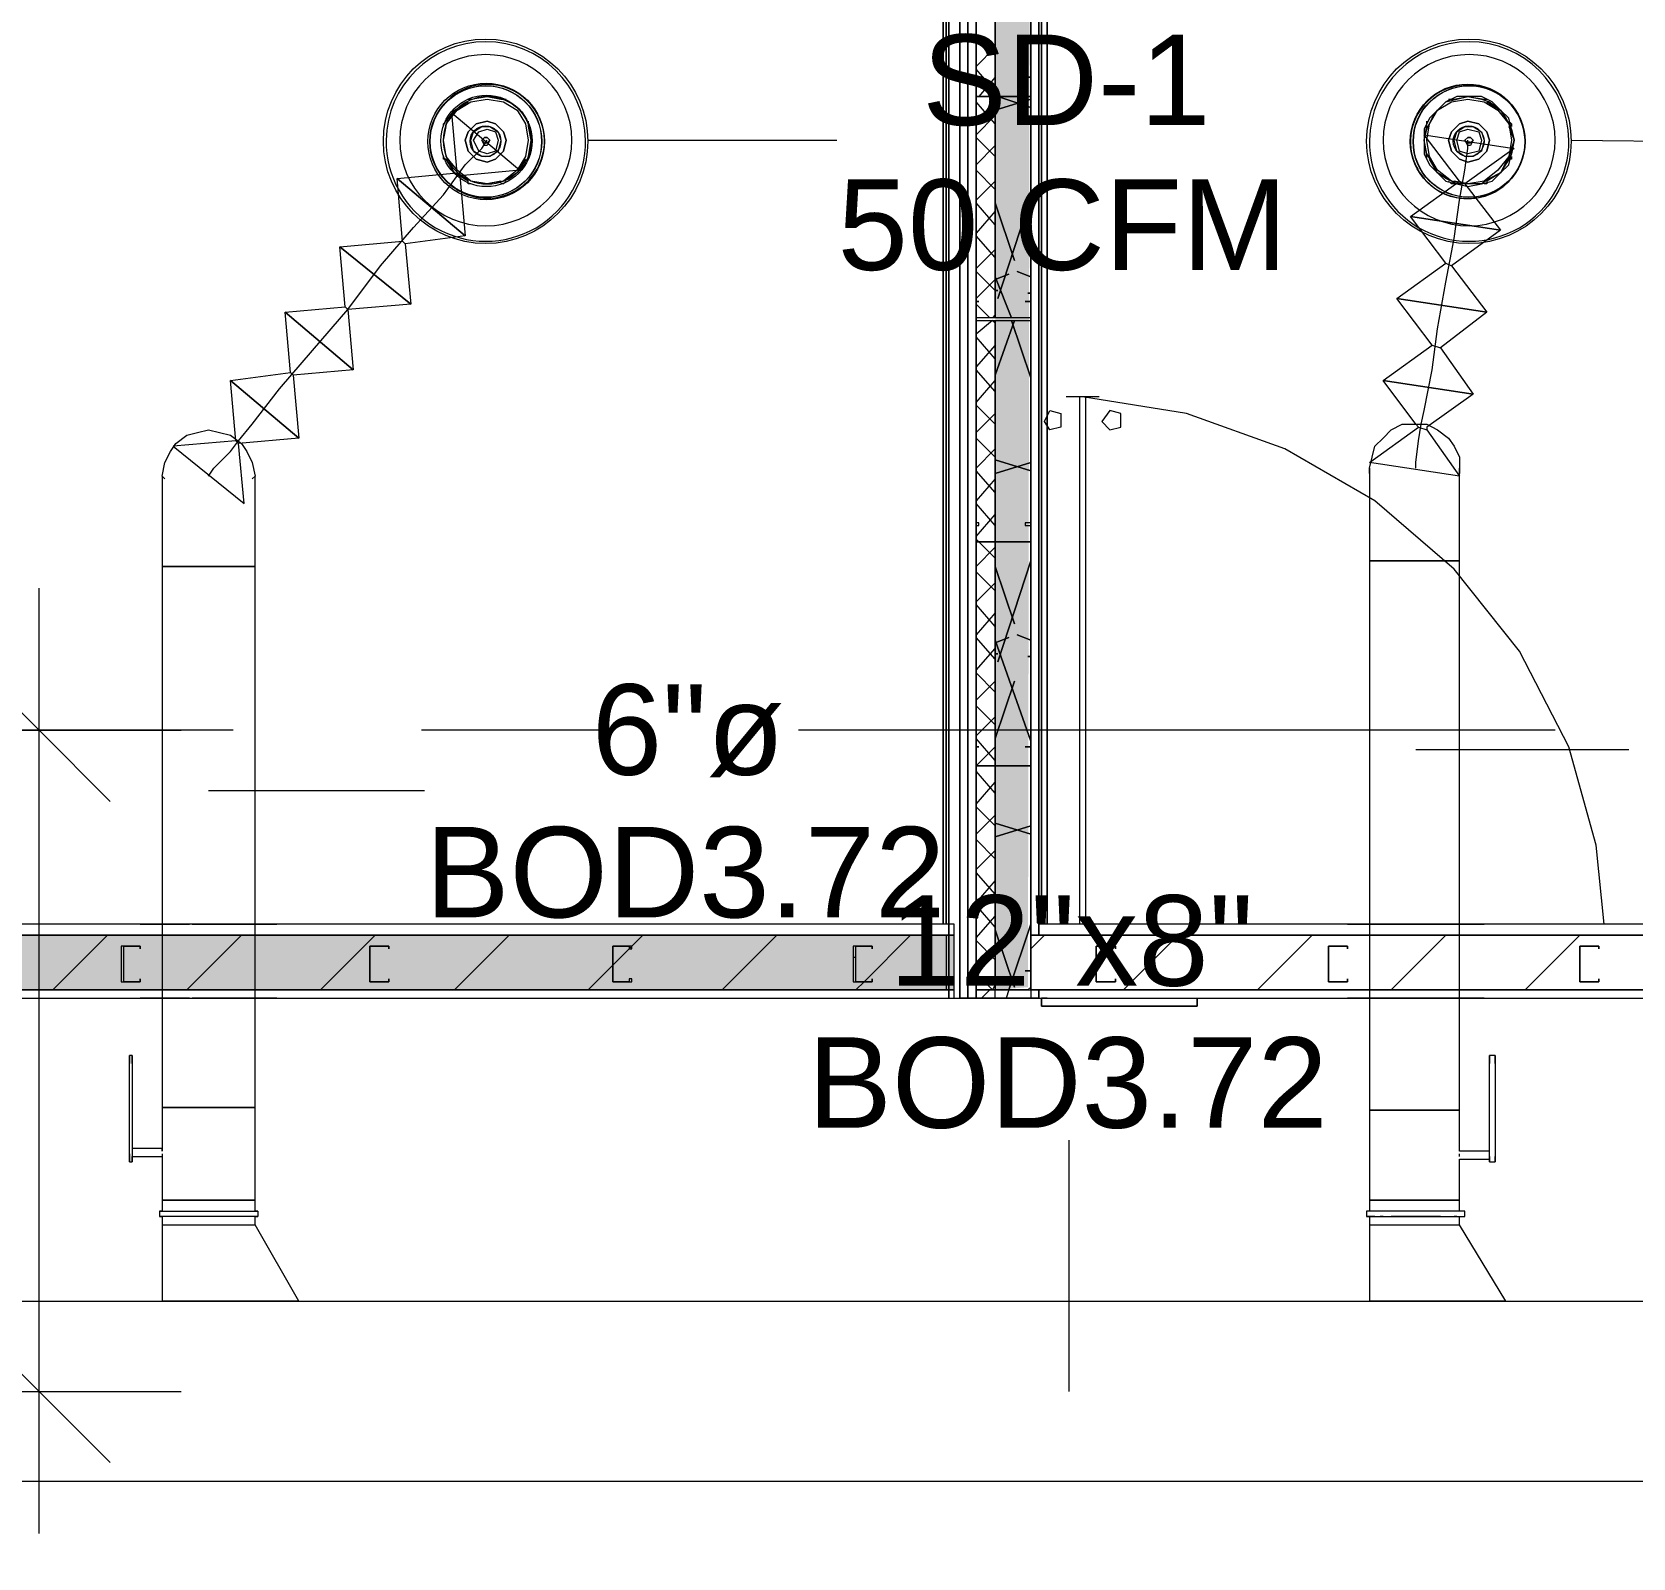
# Model space of a CAD drawing. Header units: metres. Extents: x -2 to 237, y -8 to 52.
# Drawn here: x 36.022 to 38.707, y 21.61 to 24.168 of the extents above; entities that cross this region are included whole.
import ezdxf

# ---------------------------------------------------------------- set-up
doc = ezdxf.new("R2010")
doc.units = ezdxf.units.M
doc.layers.add('HVAC - Ductos', color=5, linetype='Continuous', lineweight=0)
doc.layers.add('PDF_Text', color=7, linetype='Continuous', lineweight=0)
doc.layers.add('PDF_Geometry', color=7, linetype='Continuous', lineweight=0, true_color=0xaaaaaa)
doc.layers.add('PDF_Solid Fills', color=7, linetype='Continuous', lineweight=0, true_color=0xffffff)
doc.styles.add('PDF Helvetica', font='')
doc.styles.get('PDF Helvetica').set_extended_font_data('Helvetica')

msp = doc.modelspace()

# ---------------------------------------------------------------- hatches: boundary and pattern name
at = {"layer": 'PDF_Solid Fills', "lineweight": 0, "transparency": 33554559}
for points in [[(37.6924, 22.5667), (37.697, 25.3661), (37.6374, 25.3661), (37.6374, 22.5622)], [(37.5687, 22.5622), (37.5687, 22.6538), (34.9984, 22.6538), (34.9984, 22.5622)], [(37.5549, 22.5622), (37.5549, 22.6538), (35.0122, 22.6538), (35.0122, 22.5622)]]:
    msp.add_hatch(color=256, dxfattribs=at).paths.add_polyline_path(points)

# ---------------------------------------------------------------- linework, layer by layer
at = {"layer": 'HVAC - Ductos', "lineweight": 0}
for points in [[(36.6157, 23.987, 1.013409), (36.9502, 23.987, 0.986366)], [(38.2651, 23.987, 1.013409), (38.5996, 23.987, 0.986365)], [(36.6386, 23.987, 0.994132), (36.9273, 23.987, 0.994592)], [(38.288, 23.987, 0.994132), (38.5767, 23.987, 0.994592)], [(36.689, 23.987, 1.0103), (36.8814, 23.987, 0.971356)], [(38.3338, 23.987, 1.018374), (38.5262, 23.987, 0.96328)], [(40.643, 21.5817), (40.336, 21.5817), (40.3314, 21.623), (40.3177, 21.6596), (40.2948, 21.6917), (40.2627, 21.7146), (40.2261, 21.7284), (40.1848, 21.7375), (40.1848, 22.0399), (40.1848, 21.7375), (34.9617, 21.7375), (34.9617, 22.0399), (40.1848, 22.0399, -0.417177)]]:
    msp.add_lwpolyline(points, format="xyb", close=True, dxfattribs=at)
for points in [[(36.854, 23.987), (36.8494, 23.9596), (36.8356, 23.9366), (36.8128, 23.9184), (36.7852, 23.9138), (36.7578, 23.9184), (36.7348, 23.9366), (36.7165, 23.9596), (36.712, 23.987), (36.7165, 24.0146), (36.7348, 24.0374), (36.7578, 24.0512), (36.7852, 24.0558), (36.8128, 24.0512), (36.8356, 24.0374), (36.8494, 24.0146)], [(38.5034, 23.987), (38.4988, 23.9596), (38.4805, 23.9366), (38.4576, 23.9184), (38.43, 23.9138), (38.4026, 23.9184), (38.3796, 23.9366), (38.3659, 23.9596), (38.3614, 23.987), (38.3659, 24.0146), (38.3796, 24.0374), (38.4026, 24.0512), (38.43, 24.0558), (38.4576, 24.0512), (38.4805, 24.0374), (38.4988, 24.0146)], [(36.8173, 23.987), (36.8128, 24.0008), (36.799, 24.0146), (36.7852, 24.0192), (36.7669, 24.0146), (36.7532, 24.0008), (36.7486, 23.987), (36.7532, 24.0008), (36.7669, 24.0146), (36.7852, 24.0192), (36.799, 24.0146), (36.8128, 24.0008)], [(36.8082, 23.987), (36.8036, 23.9688), (36.7898, 23.9596), (36.7761, 23.9596), (36.7624, 23.9688), (36.7578, 23.987), (36.7624, 24.0008), (36.7761, 24.01), (36.7898, 24.01), (36.8036, 24.0008)], [(38.4667, 23.987), (38.4621, 24.0008), (38.4484, 24.0146), (38.43, 24.0192), (38.4163, 24.0146), (38.4026, 24.0008), (38.398, 23.987), (38.4026, 24.0008), (38.4163, 24.0146), (38.43, 24.0192), (38.4484, 24.0146), (38.4621, 24.0008)], [(38.4576, 23.987), (38.453, 23.9688), (38.4392, 23.9596), (38.4254, 23.9596), (38.4118, 23.9688), (38.4072, 23.987), (38.4118, 24.0008), (38.4254, 24.01), (38.4392, 24.01), (38.453, 24.0008)], [(36.7486, 23.987), (36.7532, 23.9688), (36.7669, 23.955), (36.7852, 23.9504), (36.799, 23.955), (36.8128, 23.9688), (36.8173, 23.987), (36.8128, 23.9688), (36.799, 23.955), (36.7852, 23.9504), (36.7669, 23.955), (36.7532, 23.9688)], [(36.8036, 23.987), (36.799, 23.9688), (36.7852, 23.9642), (36.7715, 23.9688), (36.7624, 23.987), (36.7715, 24.0008), (36.7852, 24.0054), (36.799, 24.0008)], [(36.7898, 23.987), (36.7852, 23.9916), (36.7806, 23.9916), (36.7761, 23.987), (36.7806, 23.9916), (36.7852, 23.9916)], [(36.7761, 23.987), (36.7806, 23.9825), (36.7852, 23.9825), (36.7898, 23.987), (36.7852, 23.9779), (36.7806, 23.9779)], [(38.398, 23.987), (38.4026, 23.9688), (38.4163, 23.955), (38.43, 23.9504), (38.4484, 23.955), (38.4621, 23.9688), (38.4667, 23.987), (38.4621, 23.9688), (38.4484, 23.955), (38.43, 23.9504), (38.4163, 23.955), (38.4026, 23.9688)], [(38.453, 23.987), (38.4484, 23.9688), (38.43, 23.9642), (38.4163, 23.9688), (38.4118, 23.987), (38.4163, 24.0008), (38.43, 24.0054), (38.4484, 24.0008)], [(38.4392, 23.987), (38.4346, 23.9916), (38.43, 23.9916), (38.4254, 23.987), (38.43, 23.9916), (38.4346, 23.9916)], [(38.4254, 23.987), (38.43, 23.9825), (38.4346, 23.9825), (38.4392, 23.987), (38.4346, 23.9779), (38.43, 23.9779)], [(36.3775, 23.3777), (36.3683, 23.4785), (36.3637, 23.4831), (36.2584, 23.4739)], [(36.24, 22.3652), (36.2446, 22.3652), (36.2538, 22.3652), (36.263, 22.3652), (36.2813, 22.3652), (36.2996, 22.3652), (36.3179, 22.3652), (36.3362, 22.3652), (36.3546, 22.3652), (36.3729, 22.3652), (36.3821, 22.3652), (36.3912, 22.3652), (36.3958, 22.3652), (36.3958, 23.2724), (36.3912, 23.2724), (36.3821, 23.2724), (36.3729, 23.2724), (36.3546, 23.2724), (36.3362, 23.2724), (36.3179, 23.2724), (36.2996, 23.2724), (36.2813, 23.2724), (36.263, 23.2724), (36.2538, 23.2724), (36.2446, 23.2724), (36.24, 23.2724)], [(36.185, 22.4385), (36.185, 22.4431), (36.185, 22.4477), (36.185, 22.4523), (36.185, 22.4477), (36.185, 22.4431)], [(36.1896, 22.4385), (36.1896, 22.4431), (36.1896, 22.4477), (36.1896, 22.4523), (36.1896, 22.4477), (36.1896, 22.4431)]]:
    msp.add_lwpolyline(points, close=True, dxfattribs=at)
for points in [[(36.712, 24.01), (36.712, 24.0146), (36.7165, 24.0192), (36.7303, 24.0374), (36.7532, 24.0512)], [(36.7532, 24.0558), (36.7578, 24.0558), (36.7852, 24.0604), (36.8082, 24.0558), (36.8128, 24.0558), (36.8173, 24.0558)], [(36.8128, 24.0512), (36.8356, 24.0374), (36.8494, 24.0146)], [(38.3614, 23.955), (38.3614, 23.9596), (38.3568, 23.987), (38.3568, 23.9642), (38.3659, 23.9458), (38.3796, 23.9321), (38.3934, 23.9184), (38.4118, 23.9138), (38.43, 23.9092), (38.453, 23.9138), (38.4713, 23.9184), (38.485, 23.9321), (38.4988, 23.9458), (38.5034, 23.9642), (38.5079, 23.987), (38.5034, 24.0054), (38.4988, 24.0237), (38.485, 24.0374), (38.4713, 24.0512), (38.453, 24.0604), (38.43, 24.0604), (38.4118, 24.0604), (38.3934, 24.0512), (38.3796, 24.0374), (38.3659, 24.0237), (38.3568, 24.0054), (38.3568, 23.987), (38.3614, 24.0054), (38.3705, 24.0237), (38.3796, 24.0374), (38.3934, 24.0512), (38.4118, 24.0558), (38.43, 24.0604), (38.453, 24.0558), (38.4667, 24.0512), (38.485, 24.0374), (38.4942, 24.0237), (38.5034, 24.0054), (38.5079, 23.987), (38.5034, 23.9642), (38.4942, 23.9504), (38.485, 23.9321), (38.4667, 23.923), (38.453, 23.9138), (38.43, 23.9138), (38.4118, 23.9138), (38.3934, 23.923), (38.3796, 23.9321), (38.3705, 23.9504), (38.3614, 23.9642), (38.3568, 23.987), (38.3614, 24.01), (38.3614, 24.0146), (38.3614, 24.0192)], [(38.3659, 24.0146), (38.3796, 24.0374), (38.4026, 24.0512)], [(38.398, 24.0558), (38.4026, 24.0558), (38.4072, 24.0558), (38.43, 24.0604), (38.4576, 24.0558), (38.4621, 24.0558)], [(38.4621, 24.0512), (38.485, 24.0374), (38.4988, 24.0146)], [(36.7348, 23.9321), (36.7257, 24.0329), (36.8402, 23.9366), (36.7394, 23.9275), (36.7486, 23.8268), (36.6341, 23.923), (36.7348, 23.9321), (36.7394, 23.9275)], [(36.7165, 23.9596), (36.712, 23.987), (36.7165, 24.01)], [(36.854, 24.0192), (36.854, 24.0146), (36.854, 24.01), (36.8586, 23.987), (36.854, 23.9596), (36.854, 23.955)], [(38.4988, 24.0192), (38.5034, 24.0146), (38.5034, 24.01)], [(38.4988, 24.01), (38.5079, 23.987), (38.4988, 23.9596)], [(36.3179, 23.4236), (36.327, 23.4372), (36.3546, 23.4648), (36.3683, 23.4831), (36.3912, 23.5106), (36.4371, 23.5701), (36.492, 23.6343), (36.5516, 23.703), (36.6065, 23.7763), (36.6616, 23.8405), (36.712, 23.8954), (36.7486, 23.9458), (36.7761, 23.9733), (36.7852, 23.987)], [(36.9548, 23.987), (37.3717, 23.987)], [(38.4163, 23.9184), (38.3568, 23.9962), (38.5079, 23.9733), (38.4254, 23.9138), (38.485, 23.8359), (38.3338, 23.8588), (38.4163, 23.9184), (38.4254, 23.9138)], [(38.343, 23.4372), (38.343, 23.4464), (38.3476, 23.4831), (38.3522, 23.5106), (38.3568, 23.5335), (38.3705, 23.6022), (38.3796, 23.6709), (38.3934, 23.7488), (38.4072, 23.8222), (38.4163, 23.8863), (38.4254, 23.9366), (38.43, 23.9733), (38.43, 23.987)], [(38.6041, 23.987), (39.0211, 23.9825)], [(36.7578, 23.9138), (36.7532, 23.9138), (36.7532, 23.9184), (36.7303, 23.9321), (36.7165, 23.955), (36.712, 23.955), (36.712, 23.9596)], [(36.8494, 23.955), (36.8356, 23.9321), (36.8128, 23.9184)], [(38.4026, 23.9184), (38.3796, 23.9321), (38.3659, 23.955)], [(38.5034, 23.9596), (38.5034, 23.955), (38.4988, 23.955), (38.485, 23.9321), (38.4621, 23.9184), (38.4621, 23.9138), (38.4576, 23.9138)], [(36.6432, 23.8176), (36.6341, 23.923), (36.7486, 23.8268), (36.6478, 23.813), (36.657, 23.7121), (36.5379, 23.8084), (36.6432, 23.8176), (36.6478, 23.813)], [(36.8082, 23.9184), (36.7852, 23.9138), (36.7578, 23.9184)], [(36.8173, 23.9184), (36.8128, 23.9138), (36.8082, 23.9138)], [(38.4072, 23.9138), (38.4026, 23.9138), (38.398, 23.9184)], [(38.4576, 23.9184), (38.43, 23.9138), (38.4072, 23.9184)], [(38.3934, 23.7809), (38.3338, 23.8588), (38.485, 23.8359), (38.4026, 23.7763), (38.4621, 23.6984), (38.311, 23.7213), (38.3934, 23.7809), (38.4026, 23.7763)], [(36.547, 23.7076), (36.5379, 23.8084), (36.657, 23.7121), (36.5516, 23.703), (36.5607, 23.6022), (36.4462, 23.6984), (36.547, 23.7076), (36.5516, 23.703)], [(38.3705, 23.6435), (38.311, 23.7213), (38.4621, 23.6984), (38.3842, 23.6389), (38.4392, 23.561), (38.288, 23.5839), (38.3705, 23.6435), (38.3842, 23.6389)], [(36.4554, 23.5976), (36.4462, 23.6984), (36.5607, 23.6022), (36.4599, 23.593), (36.4691, 23.4876), (36.3546, 23.5839), (36.4554, 23.5976), (36.4599, 23.593)], [(36.3637, 23.4831), (36.3546, 23.5839), (36.4691, 23.4876), (36.3683, 23.4785)], [(38.343, 23.5106), (38.288, 23.5839), (38.4392, 23.561), (38.3614, 23.506)], [(36.2446, 23.419), (36.24, 23.4236), (36.2446, 23.4464), (36.2538, 23.4648), (36.263, 23.4785), (36.2813, 23.4922), (36.2996, 23.4968), (36.3179, 23.5014), (36.3362, 23.4968), (36.3546, 23.4922), (36.3729, 23.4785), (36.3821, 23.4648), (36.3912, 23.4464), (36.3958, 23.4236)], [(38.2651, 23.4281), (38.2651, 23.4372), (38.2697, 23.4556), (38.2743, 23.4739), (38.288, 23.4876), (38.3018, 23.5014), (38.3201, 23.5106), (38.343, 23.5106), (38.3614, 23.5106), (38.3796, 23.5014), (38.398, 23.4876), (38.4072, 23.4739), (38.4163, 23.4556), (38.4163, 23.4372)], [(38.3614, 23.506), (38.3614, 23.5014), (38.4163, 23.4236), (38.2651, 23.4464)], [(38.4163, 23.4236), (38.2651, 23.4464), (38.3476, 23.506), (38.3614, 23.5014)], [(38.343, 23.5106), (38.3476, 23.506)], [(36.2584, 23.4739), (36.3775, 23.3777)], [(36.24, 23.4236), (36.24, 23.419), (36.24, 23.4006), (36.24, 23.3732), (36.24, 23.3365), (36.24, 23.2907), (36.24, 23.2724), (36.2446, 23.2724), (36.2538, 23.2724), (36.263, 23.2724), (36.2813, 23.2724), (36.2996, 23.2724), (36.3179, 23.2724), (36.3362, 23.2724), (36.3546, 23.2724), (36.3729, 23.2724), (36.3821, 23.2724), (36.3912, 23.2724), (36.3958, 23.2724), (36.3958, 23.3181), (36.3958, 23.3548), (36.3958, 23.3914), (36.3958, 23.4144), (36.3958, 23.4236), (36.3912, 23.419)], [(38.2651, 23.4372), (38.2651, 23.4281), (38.2651, 23.4098), (38.2651, 23.3823), (38.2651, 23.3456), (38.2651, 23.2998), (38.2651, 23.2815), (38.2697, 23.2815), (38.2743, 23.2815), (38.288, 23.2815), (38.3018, 23.2815), (38.3201, 23.2815), (38.343, 23.2815), (38.3614, 23.2815), (38.3796, 23.2815), (38.398, 23.2815), (38.4072, 23.2815), (38.4163, 23.2815), (38.4163, 23.3273), (38.4163, 23.3686), (38.4163, 23.4006), (38.4163, 23.4236), (38.4163, 23.4327), (38.4163, 23.4372), (38.4163, 23.4281)], [(38.4667, 22.2918), (38.4163, 22.2918), (38.4163, 22.3606), (38.4163, 23.2815), (38.4072, 23.2815), (38.398, 23.2815), (38.3796, 23.2815), (38.3614, 23.2815), (38.343, 23.2815), (38.3201, 23.2815), (38.3018, 23.2815), (38.288, 23.2815), (38.2743, 23.2815), (38.2697, 23.2815), (38.2651, 23.2815), (38.2651, 22.3606), (38.2697, 22.3606), (38.2743, 22.3606), (38.288, 22.3606), (38.3018, 22.3606), (38.3201, 22.3606), (38.343, 22.3606), (38.3614, 22.3606), (38.3796, 22.3606), (38.398, 22.3606), (38.4072, 22.3606), (38.4163, 22.3606), (38.4072, 22.3606), (38.398, 22.3606), (38.3796, 22.3606), (38.3614, 22.3606), (38.343, 22.3606), (38.3201, 22.3606), (38.3018, 22.3606), (38.288, 22.3606), (38.2743, 22.3606), (38.2697, 22.3606), (38.2651, 22.3606), (38.2651, 22.2094), (38.2697, 22.2094), (38.2743, 22.2094), (38.288, 22.2094), (38.3018, 22.2094), (38.3201, 22.2094), (38.343, 22.2094), (38.3614, 22.2094), (38.3796, 22.2094), (38.398, 22.2094), (38.4072, 22.2094), (38.4163, 22.2094), (38.4163, 22.2782), (38.4667, 22.2782), (38.4667, 22.2827), (38.4667, 22.2782), (38.4667, 22.2736), (38.4667, 22.2782), (38.4667, 22.2827), (38.4667, 22.4385), (38.4667, 22.4431), (38.4667, 22.4477), (38.4667, 22.4523), (38.4667, 22.4477), (38.4667, 22.4431), (38.4667, 22.4385)], [(36.0339, 21.6504), (36.0339, 23.2357)], [(35.9147, 23.1165), (36.0339, 22.9975), (36.153, 22.8783)], [(35.7956, 22.9975), (36.0339, 22.9975), (36.2721, 22.9975)], [(38.343, 22.9654), (38.7003, 22.9654)], [(36.3179, 22.8966), (36.6799, 22.8966)], [(36.185, 22.4523), (36.185, 22.4523)], [(36.1896, 22.4523), (36.185, 22.4523)], [(36.1896, 22.4523), (36.1896, 22.4523)], [(38.4667, 22.4523), (38.4667, 22.4477), (38.4667, 22.4523)], [(38.4759, 22.4523), (38.4667, 22.4523)], [(38.4759, 22.4523), (38.4759, 22.4477), (38.4759, 22.4523)], [(38.4759, 22.4385), (38.4759, 22.4431), (38.4759, 22.4477), (38.4759, 22.4523), (38.4759, 22.4477), (38.4759, 22.4431), (38.4759, 22.4385), (38.4759, 22.2827), (38.4759, 22.2782), (38.4759, 22.2736), (38.4759, 22.2782), (38.4759, 22.2827)], [(36.185, 22.2873), (36.185, 22.2827), (36.185, 22.2782), (36.185, 22.2736), (36.185, 22.2782), (36.185, 22.2827), (36.185, 22.2873), (36.185, 22.4385)], [(36.1896, 22.4385), (36.1896, 22.2873), (36.1896, 22.2827), (36.1896, 22.2782), (36.1896, 22.2736), (36.1896, 22.2782), (36.1896, 22.2827)], [(36.1896, 22.2873), (36.1896, 22.2827), (36.24, 22.2827), (36.24, 22.2094), (36.2446, 22.2094), (36.2538, 22.2094), (36.263, 22.2094), (36.2813, 22.2094), (36.2996, 22.2094), (36.3179, 22.2094), (36.3362, 22.2094), (36.3546, 22.2094), (36.3729, 22.2094), (36.3821, 22.2094), (36.3912, 22.2094), (36.3958, 22.2094), (36.3958, 22.3652), (36.3912, 22.3652), (36.3821, 22.3652), (36.3729, 22.3652), (36.3546, 22.3652), (36.3362, 22.3652), (36.3179, 22.3652), (36.2996, 22.3652), (36.2813, 22.3652), (36.263, 22.3652), (36.2538, 22.3652), (36.2446, 22.3652), (36.24, 22.3652), (36.24, 22.2964), (36.1896, 22.2964)], [(36.24, 22.2918), (36.24, 22.2964), (36.24, 22.2918)], [(36.24, 22.2918), (36.24, 22.2964), (36.24, 22.2918)], [(37.7612, 21.8887), (37.7612, 22.3102)], [(38.4163, 22.2918), (38.4163, 22.2918)], [(38.4163, 22.2918), (38.4163, 22.2918)], [(36.185, 22.2736), (36.185, 22.2736)], [(36.185, 22.2736), (36.1896, 22.2736)], [(36.1896, 22.2827), (36.1896, 22.2827)], [(36.1896, 22.2736), (36.1896, 22.2736)], [(36.24, 22.2873), (36.24, 22.2827)], [(36.24, 22.2827), (36.24, 22.2827)], [(36.24, 22.2827), (36.24, 22.2827)], [(36.24, 22.2827), (36.24, 22.2827)], [(38.4163, 22.2827), (38.4163, 22.2873)], [(38.4163, 22.2782), (38.4163, 22.2782)], [(38.4163, 22.2782), (38.4163, 22.2782)], [(38.4163, 22.2782), (38.4163, 22.2782)], [(38.4163, 22.2782), (38.4163, 22.2782)], [(38.4667, 22.2782), (38.4667, 22.2782)], [(38.4667, 22.2736), (38.4667, 22.2736)], [(38.4667, 22.2736), (38.4759, 22.2736)], [(38.4759, 22.2736), (38.4759, 22.2736)], [(36.4004, 22.1911), (36.3958, 22.1911), (36.3958, 22.2094), (36.3912, 22.2094), (36.3821, 22.2094), (36.3729, 22.2094), (36.3546, 22.2094), (36.3362, 22.2094), (36.3179, 22.2094), (36.2996, 22.2094), (36.2813, 22.2094), (36.263, 22.2094), (36.2538, 22.2094), (36.2446, 22.2094), (36.24, 22.2094), (36.24, 22.1911), (36.2354, 22.1911), (36.24, 22.1911), (36.2446, 22.1911), (36.2584, 22.1911), (36.2767, 22.1911), (36.295, 22.1911), (36.3179, 22.1911), (36.3408, 22.1911), (36.3592, 22.1911), (36.3775, 22.1911), (36.3912, 22.1911), (36.3958, 22.1911), (36.4004, 22.1911), (36.4004, 22.1819), (36.3958, 22.1819), (36.3912, 22.1819), (36.3775, 22.1819), (36.3592, 22.1819), (36.3408, 22.1819), (36.3179, 22.1819), (36.295, 22.1819), (36.2767, 22.1819), (36.2584, 22.1819), (36.2446, 22.1819), (36.24, 22.1819), (36.2354, 22.1819), (36.24, 22.1819)], [(38.4163, 22.1911), (38.4163, 22.2094), (38.4072, 22.2094), (38.398, 22.2094), (38.3796, 22.2094), (38.3614, 22.2094), (38.343, 22.2094), (38.3201, 22.2094), (38.3018, 22.2094), (38.288, 22.2094), (38.2743, 22.2094), (38.2697, 22.2094), (38.2651, 22.2094), (38.2651, 22.1911)], [(36.2354, 22.1911), (36.2354, 22.1819)], [(38.2651, 22.1819), (38.2605, 22.1819), (38.2697, 22.1819), (38.2834, 22.1819), (38.3018, 22.1819), (38.3201, 22.1819), (38.343, 22.1819), (38.3614, 22.1819), (38.3842, 22.1819), (38.398, 22.1819), (38.4118, 22.1819), (38.4209, 22.1819), (38.4254, 22.1819), (38.4254, 22.1911), (38.4209, 22.1911)], [(38.4254, 22.1911), (38.4209, 22.1911), (38.4118, 22.1911), (38.398, 22.1911), (38.3842, 22.1911), (38.3614, 22.1911), (38.343, 22.1911), (38.3201, 22.1911), (38.3018, 22.1911), (38.2834, 22.1911), (38.2697, 22.1911), (38.2605, 22.1911), (38.2605, 22.1819)], [(36.2538, 22.1819), (36.2446, 22.1819), (36.24, 22.1819), (36.24, 22.1682), (36.2446, 22.1682), (36.2538, 22.1682), (36.263, 22.1682), (36.2813, 22.1682), (36.2996, 22.1682), (36.3179, 22.1682), (36.3362, 22.1682), (36.3546, 22.1682), (36.3729, 22.1682), (36.3821, 22.1682), (36.3912, 22.1682), (36.3958, 22.1682), (36.3958, 22.1819), (36.3912, 22.1819), (36.3821, 22.1819)], [(36.24, 22.1682), (36.24, 22.0399), (36.2492, 22.0399), (36.263, 22.0399), (36.2904, 22.0399), (36.3179, 22.0399), (36.3958, 22.0399), (36.4233, 22.0399), (36.4462, 22.0399), (36.4645, 22.0399), (36.4691, 22.0399), (36.3958, 22.1682)], [(36.263, 22.1819), (36.2584, 22.1819)], [(36.3592, 22.1819), (36.3546, 22.1819), (36.3362, 22.1819), (36.3179, 22.1819), (36.2996, 22.1819), (36.2813, 22.1819), (36.2767, 22.1819)], [(36.2858, 22.1682), (36.2904, 22.1682)], [(36.3454, 22.1682), (36.35, 22.1682)], [(36.3775, 22.1819), (36.3729, 22.1819)], [(36.3958, 22.1819), (36.4004, 22.1819)], [(38.2743, 22.1819), (38.2697, 22.1819), (38.2651, 22.1819), (38.2651, 22.1682), (38.2697, 22.1682), (38.2743, 22.1682), (38.288, 22.1682), (38.3018, 22.1682), (38.3201, 22.1682), (38.343, 22.1682), (38.3614, 22.1682), (38.3796, 22.1682), (38.398, 22.1682), (38.4072, 22.1682), (38.4163, 22.1682), (38.4163, 22.1819), (38.4209, 22.1819), (38.4254, 22.1819)], [(38.2651, 22.1682), (38.2651, 22.0399), (38.2697, 22.0399), (38.288, 22.0399), (38.311, 22.0399), (38.343, 22.0399), (38.4163, 22.0399), (38.4484, 22.0399), (38.4713, 22.0399), (38.4896, 22.0399), (38.4942, 22.0399), (38.4163, 22.1682)], [(38.288, 22.1819), (38.2834, 22.1819)], [(38.3842, 22.1819), (38.3796, 22.1819), (38.3614, 22.1819), (38.343, 22.1819), (38.3201, 22.1819), (38.3018, 22.1819)], [(38.311, 22.1682), (38.3155, 22.1682)], [(38.3659, 22.1682), (38.3705, 22.1682), (38.3751, 22.1682)], [(38.398, 22.1819), (38.398, 22.1819)], [(38.4118, 22.1819), (38.4072, 22.1819)], [(38.4163, 22.1819), (38.4163, 22.1819)], [(36.4691, 22.0399), (36.4645, 22.0399), (36.4462, 22.0399), (36.4233, 22.0399), (36.3958, 22.0399), (36.3179, 22.0399), (36.2904, 22.0399), (36.263, 22.0399), (36.2492, 22.0399), (36.24, 22.0399)], [(38.4942, 22.0399), (38.4896, 22.0399), (38.4713, 22.0399), (38.4484, 22.0399), (38.4163, 22.0399), (38.343, 22.0399), (38.311, 22.0399), (38.288, 22.0399), (38.2697, 22.0399), (38.2651, 22.0399)], [(35.9147, 22.0078), (36.0339, 21.8887), (36.153, 21.7696)], [(35.7956, 21.8887), (36.0339, 21.8887), (36.2721, 21.8887)]]:
    msp.add_lwpolyline(points, dxfattribs=at)
for centre, radius in [((36.7826, 23.9852), 0.1715), ((38.432, 23.9852), 0.1715), ((36.7836, 23.9848), 0.0978), ((36.7827, 23.9848), 0.0937), ((36.7832, 23.9848), 0.0936), ((36.784, 23.9858), 0.0766), ((38.4299, 23.9848), 0.0963), ((38.4321, 23.9848), 0.0937), ((38.4326, 23.9848), 0.0936), ((36.7857, 23.9867), 0.0737), ((36.7824, 23.9852), 0.0259), ((38.4317, 23.9852), 0.0259)]:
    msp.add_circle(centre, radius, dxfattribs=at)
at = {"layer": 'PDF_Geometry', "lineweight": 0}
for points in [[(37.6374, 23.6893), (37.6374, 24.0604), (37.6374, 24.4361), (37.6374, 24.8117), (37.6374, 25.1829), (37.6374, 25.3661), (37.6053, 25.3661), (37.6053, 22.5485), (37.6374, 22.5485), (37.6374, 22.5622), (37.6374, 22.9378), (37.6374, 23.3136), (37.6374, 23.6847)], [(37.697, 25.3661), (37.697, 22.5485), (37.6374, 22.5485), (37.6374, 22.5622), (37.6374, 22.9378), (37.6374, 23.3136), (37.6374, 23.6847), (37.6374, 23.3136), (37.6374, 22.9378), (37.6374, 22.5622)], [(37.697, 22.5622), (37.7107, 22.5622), (39.7358, 22.5622), (39.7358, 22.6538), (37.7107, 22.6538), (37.697, 22.6538), (37.697, 22.5622), (37.697, 22.6538), (37.697, 25.3341), (37.697, 25.3387), (37.697, 25.3524), (37.697, 25.3661), (39.9558, 25.3661)], [(29.5967, 22.5485), (29.5967, 22.5622), (29.615, 22.5622), (32.0112, 22.5622), (32.364, 22.5622), (34.9984, 22.5622), (34.9984, 22.5759), (34.9984, 22.5622), (37.5687, 22.5622), (37.5687, 22.6538), (34.9984, 22.6538), (34.9984, 22.6355), (34.9984, 22.6813), (34.9663, 22.6813), (34.6594, 22.6813), (34.9663, 22.6813), (34.9984, 22.6813), (34.9984, 22.6721), (34.9984, 25.3341), (34.9938, 25.3341), (34.9938, 22.7638)], [(34.9984, 22.6813), (34.9984, 22.6721), (34.9984, 25.3341), (34.9984, 22.7088), (34.9984, 25.3341), (37.5595, 25.3341), (37.5595, 22.6721), (37.5595, 25.3341), (37.5595, 22.5485), (37.697, 22.5485)], [(37.5779, 22.5622), (37.5779, 25.3341), (37.5595, 25.3341), (34.9984, 25.3341), (37.5595, 25.3341), (37.6053, 25.3341)], [(34.9984, 25.3341), (37.5595, 25.3341), (37.5595, 22.5485), (37.7107, 22.5485), (39.7495, 22.5485), (39.7495, 22.5622), (39.7495, 22.6538), (39.7495, 22.6721), (37.7107, 22.6721), (37.7107, 25.3341), (39.9558, 25.3341)], [(37.5595, 22.6721), (37.5595, 25.3341), (37.5595, 22.6721)], [(37.5595, 22.6721), (37.5595, 25.3341), (37.5595, 22.6721)], [(37.5595, 22.5485), (37.5595, 25.3341), (37.5595, 22.5485)], [(37.5916, 22.5622), (37.5916, 25.3341), (37.5779, 25.3341)], [(37.6053, 22.5622), (37.6053, 25.3341), (37.5916, 25.3341)], [(37.7107, 22.6538), (37.7107, 22.6721), (37.7107, 22.6538), (37.7107, 22.6675), (37.7107, 22.6538), (37.7107, 25.3341), (37.697, 25.3341), (37.7107, 25.3341), (37.7107, 22.7088), (37.7107, 25.3341)], [(39.942, 23.6893), (39.942, 25.3341), (37.7107, 25.3341), (37.7107, 22.6721), (37.7107, 25.3341), (39.942, 25.3341)], [(37.7107, 22.6538), (37.7107, 25.3341), (37.7107, 22.6538)], [(37.7199, 25.3249), (39.942, 25.3249), (37.7245, 25.3249), (37.7245, 22.6721), (37.7245, 25.3249)], [(37.6374, 24.4361), (37.6374, 24.0604), (37.6374, 23.6893), (37.6374, 24.0604), (37.6374, 24.4361)], [(37.6374, 24.1291), (37.6053, 24.1612)], [(37.6053, 24.1108), (37.6374, 24.1428)], [(37.6374, 24.0695), (37.6053, 24.1062)], [(37.6374, 24.0925), (37.6099, 24.0604)], [(37.6053, 24.0604), (37.6053, 24.0558)], [(37.6374, 24.0146), (37.6053, 24.0512)], [(37.6053, 23.9962), (37.6374, 24.0283)], [(37.6374, 23.9596), (37.6053, 23.9916)], [(37.6374, 23.9779), (37.6053, 23.9458)], [(37.6374, 23.9046), (37.6053, 23.9366)], [(37.6053, 23.8863), (37.6374, 23.9184)], [(37.6374, 23.845), (37.6053, 23.8817)], [(37.6374, 23.8679), (37.6053, 23.8313)], [(37.6374, 23.7901), (37.6053, 23.8268)], [(37.6053, 23.7717), (37.6374, 23.8038)], [(37.6374, 23.7351), (37.6053, 23.7671)], [(37.6374, 23.7534), (37.6053, 23.7213)], [(37.6283, 23.6893), (37.6053, 23.7121)], [(37.6329, 23.6893), (37.6374, 23.6939)], [(37.6374, 23.6801), (37.6329, 23.6847), (37.6053, 23.6618)], [(37.6374, 23.6205), (37.6053, 23.6572)], [(37.6374, 23.6435), (37.6053, 23.6068)], [(37.6374, 23.5656), (37.6053, 23.6022)], [(37.6053, 23.5473), (37.6374, 23.5839)], [(37.8116, 23.5564), (37.7566, 23.5564)], [(37.7795, 22.6721), (37.7795, 23.5564)], [(38.6591, 22.6721), (38.6454, 22.805), (38.5996, 22.97), (38.5171, 23.1303), (38.4072, 23.2678), (38.2743, 23.3823), (38.1231, 23.4694), (37.9582, 23.5289), (37.784, 23.5564)], [(37.7886, 23.5564), (37.7886, 22.6721)], [(37.6374, 23.5106), (37.6053, 23.5427)], [(37.6374, 23.5289), (37.6053, 23.4968)], [(37.6374, 23.4556), (37.6053, 23.4876)], [(37.6053, 23.4372), (37.6374, 23.4694)], [(37.6374, 23.396), (37.6053, 23.4327)], [(37.6374, 23.419), (37.6053, 23.3823)], [(37.6374, 23.341), (37.6053, 23.3777)], [(37.6053, 23.3227), (37.6374, 23.3594)], [(37.6374, 23.2861), (37.6099, 23.3136), (37.6053, 23.3181)], [(37.6374, 23.3044), (37.6053, 23.2724)], [(37.6374, 23.2311), (37.6053, 23.2632)], [(37.6053, 23.2127), (37.6374, 23.2449)], [(37.6374, 23.1715), (37.6053, 23.2082)], [(37.6374, 23.1945), (37.6053, 23.1578)], [(37.6374, 23.1165), (37.6053, 23.1532)], [(37.6053, 23.0983), (37.6374, 23.1349)], [(37.6374, 23.0616), (37.6053, 23.0937)], [(37.6374, 23.0799), (37.6053, 23.0478)], [(37.6374, 23.0066), (37.6053, 23.0387)], [(37.6053, 22.9883), (37.6374, 23.0203)], [(36.3592, 22.9975), (35.0855, 22.9975)], [(36.9914, 22.9975), (36.6753, 22.9975)], [(38.5767, 22.9975), (37.3076, 22.9975)], [(37.6374, 22.947), (37.6053, 22.9837)], [(37.6374, 22.97), (37.6053, 22.9378)], [(37.6374, 22.892), (37.6053, 22.9287)], [(37.6053, 22.8738), (37.6374, 22.9104)], [(37.6374, 22.8371), (37.6053, 22.8692)], [(37.6374, 22.8554), (37.6053, 22.8234)], [(37.6374, 22.7821), (37.6053, 22.8142)], [(37.6053, 22.7638), (37.6374, 22.7958)], [(37.6374, 22.7226), (37.6053, 22.7592)], [(37.6374, 22.7454), (37.6053, 22.7088)], [(37.6374, 22.6675), (37.6053, 22.7042)], [(37.6053, 22.6493), (37.6374, 22.6859)], [(37.6374, 22.6126), (37.6053, 22.6447)], [(37.6374, 22.6309), (37.6053, 22.5989)], [(37.6374, 22.5713), (37.6329, 22.5622), (37.6053, 22.5897)], [(37.7107, 22.5622), (37.7107, 22.5485), (37.7107, 22.5622), (37.7107, 22.5485), (37.7107, 22.5622), (37.7107, 22.5485), (37.697, 22.5485), (37.5779, 22.5485)], [(37.6145, 22.5485), (37.6283, 22.5622)], [(37.697, 22.5622), (37.697, 22.5622)], [(37.7107, 22.5622), (37.7107, 22.5622)], [(37.7107, 22.5485), (37.7107, 22.5622), (37.7107, 22.5485)], [(37.5595, 22.5485), (37.5595, 22.5485)]]:
    msp.add_lwpolyline(points, dxfattribs=at)
for points in [[(37.5504, 25.3249), (37.5504, 22.6721)], [(37.5504, 25.3249), (37.5504, 22.6721)], [(37.5549, 22.6721), (37.5549, 25.3341)], [(37.5595, 22.5485), (37.5779, 22.5485), (37.5779, 25.3341), (37.5595, 25.3341)], [(37.5779, 22.5485), (37.5916, 22.5485), (37.5916, 25.3341), (37.5779, 25.3341)], [(37.5916, 22.5485), (37.6053, 22.5485), (37.6053, 25.3341), (37.5916, 25.3341)], [(37.697, 22.6538), (37.7107, 22.6538), (37.7107, 25.3341), (37.697, 25.3341)], [(37.7153, 25.3341), (37.7153, 22.6721)], [(37.7153, 25.3341), (37.7153, 22.6721)], [(37.7245, 25.3249), (37.7245, 22.6721)], [(37.6053, 24.0925), (37.6053, 24.065), (37.6053, 24.0604), (37.6924, 24.0604), (37.697, 24.0604), (37.697, 24.065), (37.697, 24.0925), (37.6878, 24.0925), (37.697, 24.0925), (37.697, 24.065), (37.697, 24.0604), (37.6924, 24.0604), (37.6053, 24.0604), (37.6053, 24.065), (37.6053, 24.0925), (37.6099, 24.0925)], [(37.6053, 23.7167), (37.6053, 23.6893), (37.6053, 23.6847), (37.6924, 23.6847), (37.697, 23.6847), (37.697, 23.6893), (37.697, 23.7167), (37.6878, 23.7167), (37.697, 23.7167), (37.697, 23.6893), (37.6924, 23.6893), (37.6053, 23.6893), (37.6053, 23.7167), (37.6099, 23.7167)], [(37.7199, 23.5152), (37.7291, 23.5335), (37.7474, 23.5289), (37.7474, 23.506), (37.7291, 23.5014)], [(37.8161, 23.5152), (37.8298, 23.5014), (37.8482, 23.506), (37.8482, 23.5289), (37.8298, 23.5335)], [(37.6053, 23.3456), (37.6053, 23.3136), (37.6924, 23.3136), (37.697, 23.3136), (37.697, 23.3456), (37.6878, 23.3456), (37.6878, 23.341), (37.697, 23.341), (37.697, 23.3136), (37.6924, 23.3136), (37.6053, 23.3136), (37.6053, 23.341), (37.6099, 23.341), (37.6099, 23.3456)], [(37.6053, 22.97), (37.6053, 22.9378), (37.6924, 22.9378), (37.697, 22.9378), (37.697, 22.97), (37.6878, 22.97), (37.697, 22.97), (37.697, 22.9378), (37.6924, 22.9378), (37.6053, 22.9378), (37.6053, 22.97), (37.6099, 22.97)], [(34.9984, 22.7638), (32.364, 22.7638), (32.364, 22.5485), (34.9984, 22.5485), (34.9984, 22.5759), (34.9984, 22.5622), (34.9984, 22.5485), (37.5687, 22.5485), (37.5687, 22.5622), (37.5687, 22.6538), (37.5687, 22.6721), (34.9984, 22.6721), (34.9984, 22.6538), (34.9984, 22.6355)], [(37.5687, 22.6538), (37.5687, 22.6721), (34.9984, 22.6721), (34.9984, 22.6538)], [(36.2858, 22.6721), (36.263, 22.6721), (36.2354, 22.6721), (36.2171, 22.6721), (36.208, 22.6721), (36.2034, 22.6721), (36.208, 22.6721), (36.2171, 22.6721), (36.2354, 22.6721), (36.263, 22.6721)], [(36.2858, 22.6721), (36.263, 22.6721), (36.2354, 22.6721), (36.2171, 22.6721), (36.208, 22.6721), (36.2034, 22.6721), (36.208, 22.6721), (36.2171, 22.6721), (36.2354, 22.6721), (36.263, 22.6721)], [(36.4325, 22.6721), (36.4279, 22.6721), (36.4187, 22.6721), (36.4004, 22.6721), (36.3775, 22.6721), (36.3454, 22.6721), (36.3179, 22.6721), (36.2904, 22.6721), (36.3179, 22.6721), (36.3454, 22.6721), (36.3775, 22.6721), (36.4004, 22.6721), (36.4187, 22.6721), (36.4279, 22.6721)], [(36.4325, 22.6721), (36.4279, 22.6721), (36.4187, 22.6721), (36.4004, 22.6721), (36.3775, 22.6721), (36.3454, 22.6721), (36.3179, 22.6721), (36.2904, 22.6721), (36.3179, 22.6721), (36.3454, 22.6721), (36.3775, 22.6721), (36.4004, 22.6721), (36.4187, 22.6721), (36.4279, 22.6721)], [(37.7107, 22.6721), (37.7107, 22.6538), (39.7495, 22.6538), (39.7495, 22.6721)], [(38.4576, 22.6721), (38.453, 22.6721), (38.4392, 22.6721), (38.4209, 22.6721), (38.398, 22.6721), (38.3705, 22.6721), (38.343, 22.6721), (38.311, 22.6721), (38.2834, 22.6721), (38.2605, 22.6721), (38.2422, 22.6721), (38.233, 22.6721), (38.2285, 22.6721), (38.233, 22.6721), (38.2422, 22.6721), (38.2605, 22.6721), (38.2834, 22.6721), (38.311, 22.6721), (38.343, 22.6721), (38.3705, 22.6721), (38.398, 22.6721), (38.4209, 22.6721), (38.4392, 22.6721), (38.453, 22.6721)], [(38.4576, 22.6721), (38.453, 22.6721), (38.4392, 22.6721), (38.4209, 22.6721), (38.398, 22.6721), (38.3705, 22.6721), (38.343, 22.6721), (38.311, 22.6721), (38.2834, 22.6721), (38.2605, 22.6721), (38.2422, 22.6721), (38.233, 22.6721), (38.2285, 22.6721), (38.233, 22.6721), (38.2422, 22.6721), (38.2605, 22.6721), (38.2834, 22.6721), (38.311, 22.6721), (38.343, 22.6721), (38.3705, 22.6721), (38.398, 22.6721), (38.4209, 22.6721), (38.4392, 22.6721), (38.453, 22.6721)], [(35.0122, 22.6538), (37.5549, 22.6538), (37.5549, 22.5622), (35.0122, 22.5622), (35.0122, 22.5759), (35.0122, 22.6355)], [(39.7495, 22.5622), (39.7495, 22.6538), (37.697, 22.6538), (37.697, 22.5622)], [(36.2034, 22.6355), (36.1759, 22.6355), (36.1713, 22.6355), (36.1713, 22.5759), (36.1759, 22.5759), (36.2034, 22.5759), (36.2034, 22.5805), (36.2034, 22.5759), (36.1759, 22.5759), (36.1759, 22.6355), (36.2034, 22.6355), (36.2034, 22.6309)], [(36.6203, 22.6355), (36.5928, 22.6355), (36.5883, 22.6355), (36.5883, 22.5759), (36.5928, 22.5759), (36.6203, 22.5759), (36.6203, 22.5805), (36.6203, 22.5759), (36.5928, 22.5759), (36.5883, 22.5759), (36.5883, 22.6355), (36.5928, 22.6355), (36.6203, 22.6355), (36.6203, 22.6309)], [(37.0281, 22.6355), (36.996, 22.6355), (36.996, 22.5759), (37.0281, 22.5759), (37.0281, 22.5805), (37.0235, 22.5805), (37.0235, 22.5759), (36.996, 22.5759), (36.996, 22.6355), (37.0235, 22.6355), (37.0235, 22.6309), (37.0281, 22.6309)], [(37.4312, 22.6355), (37.4038, 22.6355), (37.3992, 22.6355), (37.3992, 22.5759), (37.4038, 22.5759), (37.4312, 22.5759), (37.4312, 22.5805), (37.4312, 22.5759), (37.4038, 22.5759), (37.4038, 22.6355), (37.4312, 22.6355), (37.4312, 22.6309)], [(37.839, 22.6355), (37.807, 22.6355), (37.807, 22.5759), (37.839, 22.5759), (37.839, 22.5805), (37.839, 22.5759), (37.807, 22.5759), (37.807, 22.6355), (37.839, 22.6355), (37.839, 22.6309)], [(38.2285, 22.6355), (38.201, 22.6355), (38.1964, 22.6355), (38.1964, 22.5759), (38.201, 22.5759), (38.2285, 22.5759), (38.2285, 22.5805), (38.2285, 22.5759), (38.201, 22.5759), (38.1964, 22.5759), (38.1964, 22.6355), (38.201, 22.6355), (38.2285, 22.6355), (38.2285, 22.6309)], [(38.65, 22.6355), (38.6225, 22.6355), (38.6179, 22.6355), (38.6179, 22.5759), (38.6225, 22.5759), (38.65, 22.5759), (38.65, 22.5805), (38.65, 22.5759), (38.6225, 22.5759), (38.6179, 22.5759), (38.6179, 22.6355), (38.6225, 22.6355), (38.65, 22.6355), (38.65, 22.6309)], [(37.6053, 22.5943), (37.6053, 22.5667), (37.6053, 22.5622), (37.6924, 22.5622), (37.697, 22.5622), (37.697, 22.5667), (37.697, 22.5943), (37.6878, 22.5943), (37.697, 22.5943), (37.697, 22.5667), (37.6924, 22.5622), (37.6053, 22.5622), (37.6053, 22.5667), (37.6053, 22.5943), (37.6099, 22.5943)], [(37.5687, 22.5485), (37.5687, 22.5622), (34.9984, 22.5622), (34.9984, 22.5485)], [(37.697, 22.5485), (37.7107, 22.5485), (37.7107, 22.5622), (37.697, 22.5622)], [(37.7107, 22.5485), (37.7107, 22.5622)], [(37.7107, 22.5622), (37.7107, 22.5485), (39.7495, 22.5485), (39.7495, 22.5622)], [(36.2858, 22.5485), (36.263, 22.5485), (36.2354, 22.5485), (36.2171, 22.5485), (36.208, 22.5485), (36.2034, 22.5485), (36.208, 22.5485), (36.2171, 22.5485), (36.2354, 22.5485), (36.263, 22.5485)], [(36.2858, 22.5485), (36.263, 22.5485), (36.2354, 22.5485), (36.2171, 22.5485), (36.208, 22.5485), (36.2034, 22.5485), (36.208, 22.5485), (36.2171, 22.5485), (36.2354, 22.5485), (36.263, 22.5485)], [(36.4325, 22.5485), (36.4279, 22.5485), (36.4187, 22.5485), (36.4004, 22.5485), (36.3775, 22.5485), (36.3454, 22.5485), (36.3179, 22.5485), (36.2904, 22.5485), (36.3179, 22.5485), (36.3454, 22.5485), (36.3775, 22.5485), (36.4004, 22.5485), (36.4187, 22.5485), (36.4279, 22.5485)], [(36.4325, 22.5485), (36.4279, 22.5485), (36.4187, 22.5485), (36.4004, 22.5485), (36.3775, 22.5485), (36.3454, 22.5485), (36.3179, 22.5485), (36.2904, 22.5485), (36.3179, 22.5485), (36.3454, 22.5485), (36.3775, 22.5485), (36.4004, 22.5485), (36.4187, 22.5485), (36.4279, 22.5485)], [(37.7153, 22.5485), (37.7199, 22.5485), (37.7153, 22.5485), (37.7199, 22.5485), (37.7245, 22.5485), (37.7199, 22.5485)], [(37.9764, 22.5485), (37.9764, 22.5347), (37.7153, 22.5347), (37.7153, 22.5485), (37.7153, 22.5347), (37.9764, 22.5347)], [(38.4576, 22.5485), (38.453, 22.5485), (38.4392, 22.5485), (38.4209, 22.5485), (38.398, 22.5485), (38.3705, 22.5485), (38.343, 22.5485), (38.311, 22.5485), (38.2834, 22.5485), (38.2605, 22.5485), (38.2422, 22.5485), (38.233, 22.5485), (38.2285, 22.5485), (38.233, 22.5485), (38.2422, 22.5485), (38.2605, 22.5485), (38.2834, 22.5485), (38.311, 22.5485), (38.343, 22.5485), (38.3705, 22.5485), (38.398, 22.5485), (38.4209, 22.5485), (38.4392, 22.5485), (38.453, 22.5485)], [(38.4576, 22.5485), (38.453, 22.5485), (38.4392, 22.5485), (38.4209, 22.5485), (38.398, 22.5485), (38.3705, 22.5485), (38.343, 22.5485), (38.311, 22.5485), (38.2834, 22.5485), (38.2605, 22.5485), (38.2422, 22.5485), (38.233, 22.5485), (38.2285, 22.5485), (38.233, 22.5485), (38.2422, 22.5485), (38.2605, 22.5485), (38.2834, 22.5485), (38.311, 22.5485), (38.343, 22.5485), (38.3705, 22.5485), (38.398, 22.5485), (38.4209, 22.5485), (38.4392, 22.5485), (38.453, 22.5485)]]:
    msp.add_lwpolyline(points, close=True, dxfattribs=at)
at = {"layer": 'PDF_Geometry', "color": 254, "lineweight": 0, "true_color": 0xdddddd}
for points in [[(37.697, 24.0558), (37.6374, 24.0374)], [(37.642, 24.0604), (37.697, 24.042)], [(37.6374, 23.8817), (37.6695, 23.7855)], [(37.697, 23.8908), (37.642, 23.7213)], [(37.6741, 23.7671), (37.697, 23.758)], [(37.6603, 23.7625), (37.6374, 23.7534)], [(37.6374, 23.758), (37.6649, 23.6893)], [(37.6374, 23.7351), (37.642, 23.7351)], [(37.697, 23.7305), (37.6924, 23.7305)], [(37.6695, 23.6847), (37.6374, 23.593)], [(37.6649, 23.6847), (37.697, 23.5885)], [(37.6374, 23.451), (37.697, 23.4327)], [(37.697, 23.4464), (37.6374, 23.4281)], [(37.6374, 23.2724), (37.6695, 23.1761)], [(37.697, 23.2815), (37.642, 23.112)], [(37.6603, 23.1532), (37.6374, 23.1441)], [(37.6741, 23.1578), (37.697, 23.1487)], [(37.6374, 23.1487), (37.697, 22.9791)], [(37.6374, 23.1257), (37.642, 23.1257)], [(37.697, 23.1211), (37.6924, 23.1211)], [(37.6695, 23.0799), (37.6374, 22.9837)], [(37.6374, 22.8416), (37.697, 22.8234)], [(37.697, 22.8371), (37.6374, 22.8188)], [(37.6374, 22.6629), (37.6695, 22.5667)]]:
    msp.add_lwpolyline(points, close=True, dxfattribs=at)
for points in [[(37.6695, 23.6893), (37.6695, 23.6893)], [(37.6695, 23.6893), (37.6695, 23.6893)], [(37.6603, 22.5622), (37.697, 22.6721), (37.6603, 22.5622), (37.6558, 22.5485)]]:
    msp.add_lwpolyline(points, dxfattribs=at)
at = {"layer": 'PDF_Geometry', "color": 254, "lineweight": 0, "true_color": 0xd2d2d2}
for points in [[(37.6053, 23.3227), (37.6053, 23.3227)], [(37.6053, 22.9424), (37.6053, 22.9424)], [(37.3992, 22.6171), (37.4038, 22.6171)], [(37.4221, 22.6355), (37.4221, 22.6355)]]:
    msp.add_lwpolyline(points, dxfattribs=at)
at = {"layer": 'PDF_Geometry', "color": 254, "lineweight": 0, "true_color": 0xd4d4d4}
for points in [[(36.1484, 22.6538), (36.0567, 22.5622)], [(36.3729, 22.6538), (36.2813, 22.5622)], [(36.5974, 22.6538), (36.5057, 22.5622)], [(36.8219, 22.6538), (36.7303, 22.5622)], [(37.0464, 22.6538), (36.996, 22.6034), (36.9548, 22.5622), (36.996, 22.6034)], [(37.2709, 22.6538), (37.1793, 22.5622)], [(37.4954, 22.6538), (37.4175, 22.5759), (37.4038, 22.5622), (37.4175, 22.5759)], [(37.7199, 22.6538), (37.697, 22.6309)], [(37.9444, 22.6538), (37.8528, 22.5622)], [(38.1689, 22.6538), (38.0773, 22.5622)], [(38.3934, 22.6538), (38.3018, 22.5622)], [(38.6179, 22.6538), (38.5262, 22.5622)]]:
    msp.add_lwpolyline(points, close=True, dxfattribs=at)

# ---------------------------------------------------------------- texts
at = {"layer": 'PDF_Text', "lineweight": 0, "char_height": 0.1519, "attachment_point": 4, "style": 'PDF Helvetica'}
for s, insert in [('SD-1', (37.5151, 24.0872)), ('50 CFM', (37.373, 23.8443)), ('6"ø', (36.9607, 22.9967)), ('BOD3.72', (36.6812, 22.7585)), ('12"x8"', (37.4601, 22.6439)), ('BOD3.72', (37.3226, 22.4057))]:
    msp.add_mtext(s, dxfattribs=dict(at, insert=insert))

doc.saveas('drawing.dxf')
